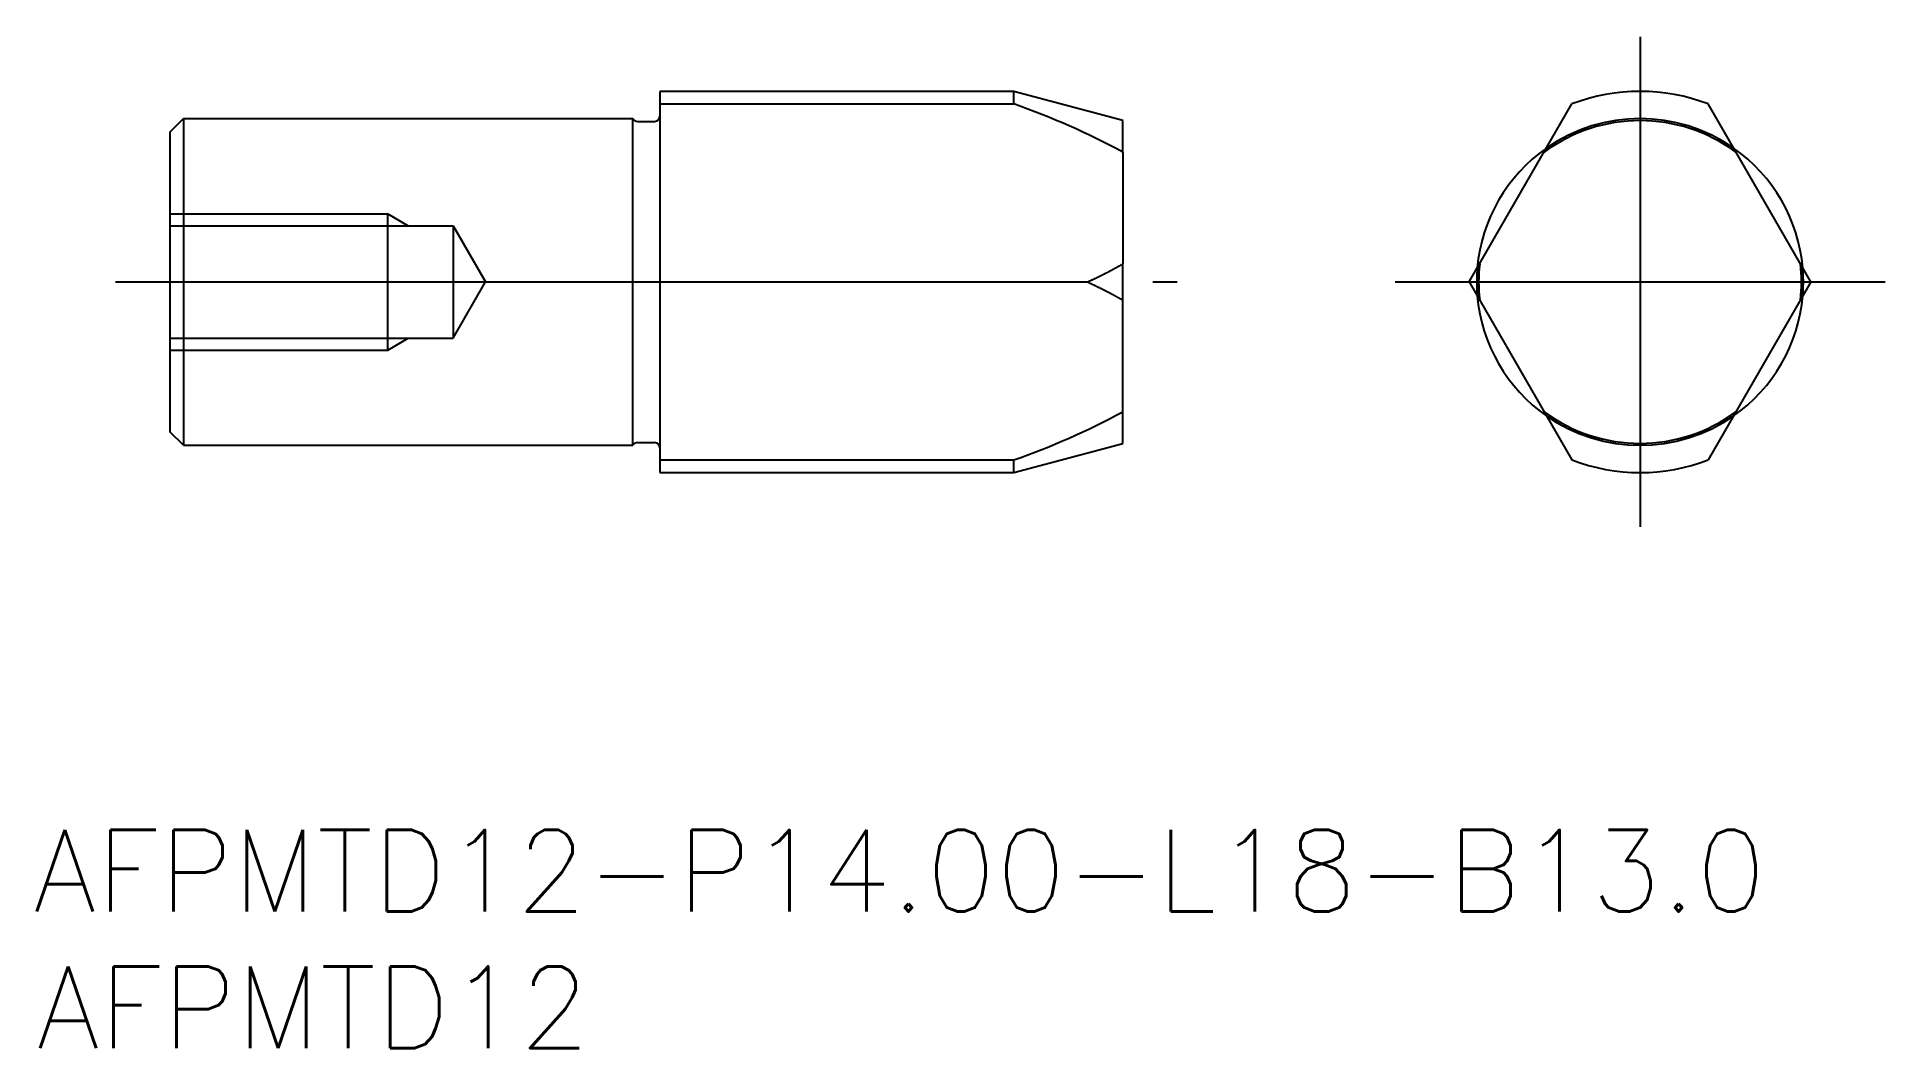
# Model space of a CAD drawing. Extents: x -58.9 to 9, y -28.1 to 9.
import ezdxf

# ---------------------------------------------------------------- set-up
doc = ezdxf.new("R2010")
doc.units = 0
doc.linetypes.add('CENTER', pattern=[50.8, 31.75, -6.35, 6.35, -6.35])
doc.linetypes.add('DASHED', pattern=[19.05, 12.7, -6.35])
doc.layers.get('0').update_dxf_attribs({"linetype": 'CONTINUOUS'})
doc.layers.add('CENTER', color=1, linetype='CONTINUOUS')
doc.styles.get("Standard").update_dxf_attribs({"font": 'txt.shx', "height": 3, "bigfont": 'bigfont.shx'})

msp = doc.modelspace()

# ---------------------------------------------------------------- linework, layer by layer
at = {"color": 7, "linetype": 'CONTINUOUS'}
for p, q in [((-36, 7), (-36, -7)), ((-23, 7), (-36, 7)), ((-19, 5.928), (-23, 7)), ((-23, 6.538), (-23, 7)), ((-36, 6.538), (-23, 6.538)), ((-6.275, 0), (-2.5, 6.538)), ((6.275, 0), (2.5, 6.538)), ((-54, 5.5), (-53.5, 6)), ((-54, 5.5), (-54, -5.5)), ((-53.5, 6), (-37, 6)), ((-53.5, 6), (-53.5, -6)), ((-37, -6), (-37, 6)), ((-36.827, 5.9), (-36.2, 5.9)), ((-19, 4.769), (-19, 5.928)), ((-19, 4.769), (-19, 0.665)), ((-36, 0), (-20.294, 0)), ((-19, -0.665), (-19, 0.665)), ((-6.275, 0), (-2.5, -6.538)), ((6.275, 0), (2.5, -6.538)), ((-19, -4.769), (-19, -0.665)), ((-19, -5.928), (-19, -4.769)), ((-53.5, -6), (-54, -5.5)), ((-53.5, -6), (-37, -6)), ((-36.827, -5.9), (-36.2, -5.9)), ((-23, -7), (-19, -5.928)), ((-36, -6.538), (-23, -6.538)), ((-23, -7), (-23, -6.538)), ((-36, -7), (-23, -7))]:
    msp.add_line(p, q, dxfattribs=at)
at = {"color": 3, "linetype": 'DASHED'}
for p, q in [((-54, 2.5), (-46, 2.5)), ((-54, 2.067), (-43.6, 2.067)), ((-46, 2.5), (-45.25, 2.067)), ((-46, -2.5), (-46, 2.5)), ((-43.6, 2.067), (-42.407, 0)), ((-43.6, 2.067), (-43.6, -2.067)), ((-43.6, -2.067), (-42.407, 0)), ((-54, -2.067), (-43.6, -2.067)), ((-54, -2.5), (-46, -2.5)), ((-46, -2.5), (-45.25, -2.067))]:
    msp.add_line(p, q, dxfattribs=at)
at = {"color": 7}
for points in [[(-20.294, 0, 0), (-20.284, 0.005, 0), (-20.273, 0.01, 0), (-20.263, 0.015, 0), (-20.252, 0.019, 0), (-20.242, 0.024, 0), (-20.231, 0.029, 0), (-20.221, 0.034, 0), (-20.211, 0.039, 0), (-20.2, 0.044, 0), (-20.19, 0.049, 0), (-20.179, 0.054, 0), (-20.169, 0.058, 0), (-20.159, 0.063, 0), (-20.148, 0.068, 0), (-20.138, 0.073, 0), (-20.127, 0.078, 0), (-20.117, 0.083, 0), (-20.107, 0.088, 0), (-20.096, 0.093, 0), (-20.086, 0.098, 0), (-20.076, 0.103, 0), (-20.065, 0.108, 0), (-20.055, 0.113, 0), (-20.044, 0.118, 0), (-20.034, 0.123, 0), (-20.024, 0.128, 0), (-20.013, 0.133, 0), (-20.003, 0.138, 0), (-19.993, 0.143, 0), (-19.982, 0.148, 0), (-19.972, 0.153, 0), (-19.962, 0.158, 0), (-19.951, 0.163, 0), (-19.941, 0.168, 0), (-19.931, 0.173, 0), (-19.92, 0.178, 0), (-19.91, 0.183, 0), (-19.9, 0.188, 0), (-19.889, 0.193, 0), (-19.879, 0.198, 0), (-19.869, 0.203, 0), (-19.858, 0.208, 0), (-19.848, 0.213, 0), (-19.838, 0.218, 0), (-19.828, 0.223, 0), (-19.817, 0.228, 0), (-19.807, 0.233, 0), (-19.797, 0.239, 0), (-19.787, 0.244, 0), (-19.776, 0.249, 0), (-19.766, 0.254, 0), (-19.756, 0.259, 0), (-19.746, 0.264, 0), (-19.735, 0.269, 0), (-19.725, 0.274, 0), (-19.715, 0.28, 0), (-19.705, 0.285, 0), (-19.694, 0.29, 0), (-19.684, 0.295, 0), (-19.674, 0.3, 0), (-19.664, 0.305, 0), (-19.654, 0.311, 0), (-19.643, 0.316, 0), (-19.633, 0.321, 0), (-19.623, 0.326, 0), (-19.613, 0.332, 0), (-19.602, 0.337, 0), (-19.592, 0.342, 0), (-19.582, 0.347, 0), (-19.572, 0.353, 0), (-19.562, 0.358, 0), (-19.552, 0.363, 0), (-19.541, 0.368, 0), (-19.531, 0.374, 0), (-19.521, 0.379, 0), (-19.511, 0.384, 0), (-19.501, 0.39, 0), (-19.491, 0.395, 0), (-19.48, 0.4, 0), (-19.47, 0.406, 0), (-19.46, 0.411, 0), (-19.45, 0.416, 0), (-19.44, 0.422, 0), (-19.43, 0.427, 0), (-19.42, 0.432, 0), (-19.41, 0.438, 0), (-19.4, 0.443, 0), (-19.39, 0.448, 0), (-19.379, 0.454, 0), (-19.369, 0.459, 0), (-19.359, 0.465, 0), (-19.349, 0.47, 0), (-19.339, 0.476, 0), (-19.329, 0.481, 0), (-19.319, 0.486, 0), (-19.309, 0.492, 0), (-19.299, 0.497, 0), (-19.289, 0.503, 0), (-19.279, 0.508, 0), (-19.269, 0.514, 0), (-19.259, 0.519, 0), (-19.249, 0.525, 0), (-19.239, 0.53, 0), (-19.229, 0.536, 0), (-19.219, 0.541, 0), (-19.209, 0.547, 0), (-19.199, 0.553, 0), (-19.189, 0.558, 0), (-19.179, 0.564, 0), (-19.169, 0.569, 0), (-19.159, 0.575, 0), (-19.149, 0.58, 0), (-19.139, 0.586, 0), (-19.129, 0.592, 0), (-19.119, 0.597, 0), (-19.109, 0.603, 0), (-19.099, 0.609, 0), (-19.089, 0.614, 0), (-19.079, 0.62, 0), (-19.069, 0.625, 0), (-19.059, 0.631, 0), (-19.049, 0.637, 0), (-19.04, 0.643, 0), (-19.03, 0.648, 0), (-19.02, 0.654, 0), (-19.01, 0.66, 0), (-19, 0.665, 0)], [(-20.294, 0, 0), (-20.284, -0.005, 0), (-20.273, -0.01, 0), (-20.263, -0.015, 0), (-20.252, -0.019, 0), (-20.242, -0.024, 0), (-20.231, -0.029, 0), (-20.221, -0.034, 0), (-20.211, -0.039, 0), (-20.2, -0.044, 0), (-20.19, -0.049, 0), (-20.179, -0.054, 0), (-20.169, -0.058, 0), (-20.159, -0.063, 0), (-20.148, -0.068, 0), (-20.138, -0.073, 0), (-20.127, -0.078, 0), (-20.117, -0.083, 0), (-20.107, -0.088, 0), (-20.096, -0.093, 0), (-20.086, -0.098, 0), (-20.076, -0.103, 0), (-20.065, -0.108, 0), (-20.055, -0.113, 0), (-20.044, -0.118, 0), (-20.034, -0.123, 0), (-20.024, -0.128, 0), (-20.013, -0.133, 0), (-20.003, -0.138, 0), (-19.993, -0.143, 0), (-19.982, -0.148, 0), (-19.972, -0.153, 0), (-19.962, -0.158, 0), (-19.951, -0.163, 0), (-19.941, -0.168, 0), (-19.931, -0.173, 0), (-19.92, -0.178, 0), (-19.91, -0.183, 0), (-19.9, -0.188, 0), (-19.889, -0.193, 0), (-19.879, -0.198, 0), (-19.869, -0.203, 0), (-19.858, -0.208, 0), (-19.848, -0.213, 0), (-19.838, -0.218, 0), (-19.828, -0.223, 0), (-19.817, -0.228, 0), (-19.807, -0.233, 0), (-19.797, -0.239, 0), (-19.787, -0.244, 0), (-19.776, -0.249, 0), (-19.766, -0.254, 0), (-19.756, -0.259, 0), (-19.746, -0.264, 0), (-19.735, -0.269, 0), (-19.725, -0.274, 0), (-19.715, -0.28, 0), (-19.705, -0.285, 0), (-19.694, -0.29, 0), (-19.684, -0.295, 0), (-19.674, -0.3, 0), (-19.664, -0.305, 0), (-19.654, -0.311, 0), (-19.643, -0.316, 0), (-19.633, -0.321, 0), (-19.623, -0.326, 0), (-19.613, -0.332, 0), (-19.602, -0.337, 0), (-19.592, -0.342, 0), (-19.582, -0.347, 0), (-19.572, -0.353, 0), (-19.562, -0.358, 0), (-19.552, -0.363, 0), (-19.541, -0.368, 0), (-19.531, -0.374, 0), (-19.521, -0.379, 0), (-19.511, -0.384, 0), (-19.501, -0.39, 0), (-19.491, -0.395, 0), (-19.48, -0.4, 0), (-19.47, -0.406, 0), (-19.46, -0.411, 0), (-19.45, -0.416, 0), (-19.44, -0.422, 0), (-19.43, -0.427, 0), (-19.42, -0.432, 0), (-19.41, -0.438, 0), (-19.4, -0.443, 0), (-19.39, -0.448, 0), (-19.379, -0.454, 0), (-19.369, -0.459, 0), (-19.359, -0.465, 0), (-19.349, -0.47, 0), (-19.339, -0.476, 0), (-19.329, -0.481, 0), (-19.319, -0.486, 0), (-19.309, -0.492, 0), (-19.299, -0.497, 0), (-19.289, -0.503, 0), (-19.279, -0.508, 0), (-19.269, -0.514, 0), (-19.259, -0.519, 0), (-19.249, -0.525, 0), (-19.239, -0.53, 0), (-19.229, -0.536, 0), (-19.219, -0.541, 0), (-19.209, -0.547, 0), (-19.199, -0.553, 0), (-19.189, -0.558, 0), (-19.179, -0.564, 0), (-19.169, -0.569, 0), (-19.159, -0.575, 0), (-19.149, -0.58, 0), (-19.139, -0.586, 0), (-19.129, -0.592, 0), (-19.119, -0.597, 0), (-19.109, -0.603, 0), (-19.099, -0.609, 0), (-19.089, -0.614, 0), (-19.079, -0.62, 0), (-19.069, -0.625, 0), (-19.059, -0.631, 0), (-19.049, -0.637, 0), (-19.04, -0.643, 0), (-19.03, -0.648, 0), (-19.02, -0.654, 0), (-19.01, -0.66, 0), (-19, -0.665, 0)]]:
    msp.add_polyline3d(points, dxfattribs=at)
at = {"color": 7, "linetype": 'CONTINUOUS'}
for centre, radius, start, end in [((0, 0), 7, 69.07517, 110.92483), ((-32.353, -20.009), 28.147, 61.68006, 70.59253), ((-36.827, 6.1), 0.2, 210, 270), ((-36.2, 6.1), 0.2, 270, 0), ((0, 0), 5.928, 53.55522, 126.44478), ((0, 0), 6, 124.91858, 175.08142), ((0, 0), 6, 4.91858, 55.08142), ((0, 0), 5.928, 173.55522, 186.44478), ((0, 0), 5.928, 353.55522, 6.44478), ((0, 0), 6, 184.91858, 235.08142), ((0, 0), 6, 304.91858, 355.08142), ((-32.353, 20.009), 28.147, 289.40747, 298.31994), ((0, 0), 5.928, 233.55522, 306.44478), ((-36.827, -6.1), 0.2, 90, 150), ((-36.2, -6.1), 0.2, 0, 90), ((0, 0), 7, 249.07517, 290.92483)]:
    msp.add_arc(centre, radius, start, end, dxfattribs=at)
at = {"color": 3, "linetype": 'DASHED'}
for start, end in [(55.08142, 124.91858), (175.08142, 184.91858), (355.08142, 4.91858), (235.08142, 304.91858)]:
    msp.add_arc((0, 0), 6, start, end, dxfattribs=at)
at = {"layer": 'CENTER', "color": 1, "linetype": 'CENTER'}
for p, q in [((0, 9), (0, -9)), ((-56, 0), (-17, 0)), ((-9, 0), (9, 0))]:
    msp.add_line(p, q, dxfattribs=at)

# ---------------------------------------------------------------- texts
at = {"color": 7, "linetype": 'CONTINUOUS'}
for s, p in [('AFPMTD12-P14.00-L18-B13.0', (-59.015, -23.126)), ('AFPMTD12', (-58.902, -28.14))]:
    msp.add_text(s, height=3, dxfattribs=at).set_placement(p)

doc.saveas('drawing.dxf')
